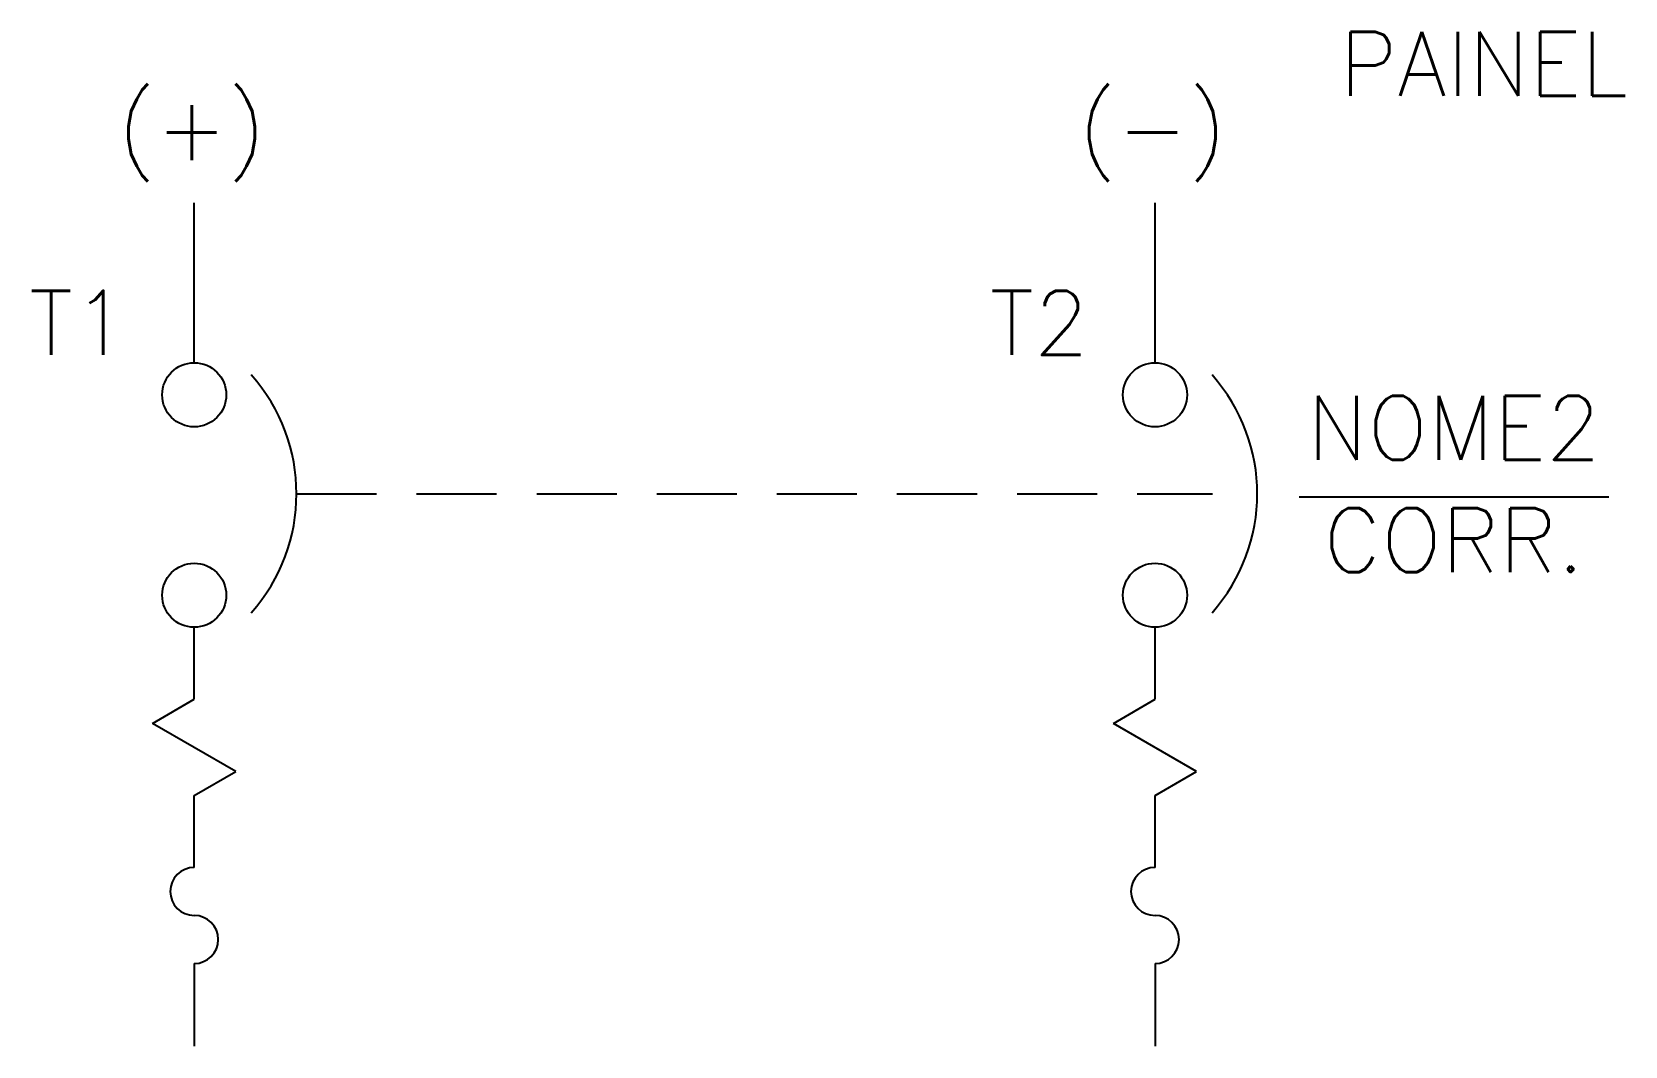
# Model space of a CAD drawing. Header units: millimetres. Extents: x -5.1 to 44.7, y 0 to 31.7.
import ezdxf
from ezdxf.enums import TextEntityAlignment as Align

# ---------------------------------------------------------------- set-up
doc = ezdxf.new("R2010")
doc.units = ezdxf.units.MM
doc.header["$LTSCALE"] = 10
doc.linetypes.add('HIDDEN', pattern=[0.375, 0.25, -0.125])
doc.styles.add('ROMANS', font='romans.shx')

msp = doc.modelspace()

# ---------------------------------------------------------------- linework, layer by layer
at = {"color": 7}
for p, q in [((34.502, 17.152), (44.167, 17.152)), ((0, 2.58), (0, 0)), ((30, 2.58), (30, 0))]:
    msp.add_line(p, q, dxfattribs=at)
at = {"color": 7, "linetype": 'Continuous'}
for p, q in [((0, 10.83), (0, 13.08)), ((30, 10.83), (30, 13.08)), ((-1.299, 10.08), (0, 10.83)), ((28.701, 10.08), (30, 10.83)), ((1.299, 8.58), (-1.299, 10.08)), ((31.299, 8.58), (28.701, 10.08)), ((0, 7.83), (1.299, 8.58)), ((30, 7.83), (31.299, 8.58)), ((0, 5.58), (0, 7.83)), ((30, 5.58), (30, 7.83))]:
    msp.add_line(p, q, dxfattribs=at)
at = {"color": 7, "flags": 128}
for points in [[(0, 21.339), (0, 26.339)], [(30, 21.339), (30, 26.339)]]:
    msp.add_lwpolyline(points, dxfattribs=at)
at = {"color": 7, "linetype": 'HIDDEN', "flags": 128}
msp.add_lwpolyline([(3.193, 17.248), (31.793, 17.248)], dxfattribs=at)
at = {"color": 7, "linetype": 'Continuous'}
for centre in [(0, 20.339), (30, 20.339), (0, 14.08), (30, 14.08)]:
    msp.add_circle(centre, 1, dxfattribs=at)
for centre, radius, start, end in [((-2.387, 17.248), 5.581, 318.3063, 41.6937), ((27.613, 17.248), 5.581, 318.3063, 41.6937), ((0, 4.83), 0.75, 90, 270), ((30, 4.83), 0.75, 90, 270), ((0, 3.33), 0.75, 270, 90), ((30, 3.33), 0.75, 270, 90)]:
    msp.add_arc(centre, radius, start, end, dxfattribs=at)

# ---------------------------------------------------------------- texts
at = {"color": 7, "style": 'ROMANS'}
for s, p in [('(+)', (-0.079, 27.668)), ('(-)', (29.921, 27.668))]:
    msp.add_text(s, height=2, dxfattribs=at).set_placement(p, align=Align.CENTER)
at = {"color": 7, "style": 'ROMANS', "flags": 4}
msp.add_attdef('PAINEL', text='PAINEL', height=2, dxfattribs=at).set_placement((40.265, 30.673), align=Align.MIDDLE_CENTER)
for tag, text, p in [('T1', 'T1', (-2.069, 22.586)), ('T2', 'T2', (27.931, 22.586))]:
    msp.add_attdef(tag, text=text, height=2, dxfattribs=at).set_placement(p, align=Align.MIDDLE_RIGHT)
at = {"color": 7, "lineweight": -3, "style": 'ROMANS'}
for tag, p in [('NOME2', (39.334, 19.311)), ('CORR.', (39.334, 15.802))]:
    msp.add_attdef(tag, text='', height=2, dxfattribs=at).set_placement(p, align=Align.MIDDLE_CENTER)

doc.saveas('drawing.dxf')
